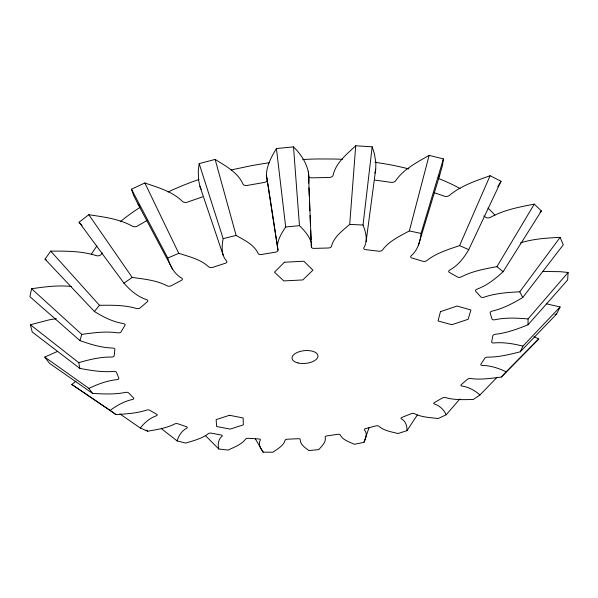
<?xml version="1.0" encoding="UTF-8"?>
<svg xmlns="http://www.w3.org/2000/svg" width="598" height="598" viewBox="0 0 598 598"><rect width="100%" height="100%" fill="white"/><g stroke="black" fill="none" stroke-linecap="round" stroke-linejoin="round"><path stroke-width="0.9" d="M546.572 303.859L560.117 306.931L522.936 346.115C513.443 343.753 503.591 342.019 493.776 342.968A2.519 1.196 -10.7 0 1 491.676 341.899L492.834 335.799A2.542 1.218 -10.8 0 1 495.465 334.245C506.775 333.034 517.532 328.96 528.034 324.811L528.056 318.936L568.1 272.456L560.162 271.679L542.416 271.462M308.68 183.138C310.549 169.099 303.283 156.444 293.498 146.884L276.433 148.543C271.455 156.691 266.611 165.616 266.387 175.386L277.988 250.106A2.915 1.674 -4.9 0 1 275.529 252.147L261.67 254.471A2.915 1.667 -4.4 0 1 258.149 253.44C254.015 244.507 244.193 240.142 236.12 235.425L223.159 238.632C221.738 246.077 221.088 255.099 226.627 261.087A2.9 1.645 -3 0 1 225.184 263.307L212.694 267.351A2.893 1.63 -2.6 0 1 208.754 266.88C200.554 259.285 189.147 256.639 178.772 253.335L167.769 258.044C170.101 265.946 174.31 273.981 181.725 278.16A2.855 1.577 -1.5 0 1 181.373 280.387L171.222 285.747A2.841 1.562 -1.2 0 1 167.208 285.837C156.444 280.23 144.043 279.064 132.195 277.435L123.958 283.16L79.071 222.232L88.803 214.712C103.611 216.984 119.122 218.786 132.412 226.186A3.491 2.063 0.6 0 0 137.331 226.111L147.213 220.438M434.028 192.646L444.628 196.256A3.491 2.056 -11.8 0 0 449.464 195.382C461.095 185.567 475.978 180.813 490.076 175.737L501.034 181.239L468.742 249.643L459.585 245.606C448.261 249.493 436.316 253.029 426.815 260.593A2.841 1.555 -10 0 1 422.861 261.281L411.895 257.977A2.855 1.577 -9.7 0 1 411.132 255.854C417.621 250.33 420.237 241.644 421.037 233.429L409.353 230.925C399.793 236.165 389.096 240.964 382.488 249.994A2.885 1.63 -8.7 0 1 378.706 251.212L365.692 249.65A2.9 1.637 -8.2 0 1 363.853 247.751C368.159 240.822 365.834 232.084 363.031 225.035L372.173 146.816L355.713 145.77C346.81 154.157 335.889 162.723 333.101 175.244A3.588 2.243 -7.5 0 1 329.079 177.479L311.82 177.838A3.588 2.25 -6.7 0 1 308.366 175.752M363.031 225.035L349.71 224.392C342.676 230.574 333.856 236.741 331.479 246.316A2.915 1.667 -6.9 0 1 328.212 248.006L314.174 248.387A2.915 1.674 -6.3 0 1 311.379 246.862L308.419 171.305M366.111 241.532L375.716 169.197L375.873 162.559L374.303 153.335L372.173 146.816M568.1 272.456L567.652 279.954L528.034 324.811M349.71 224.392L355.713 145.77M277.315 246.877C277.614 239.506 281.665 232.943 285.687 226.993L276.433 148.543M266.387 175.386L267.276 179.744A3.588 2.25 -4.5 0 1 264.279 182.45L247.266 185.425A3.588 2.243 -3.8 0 1 242.893 184.005C237.802 172.254 225.453 165.938 215.131 159.419L199.171 163.613L198.304 170.423L198.506 179.789L199.904 186.27L223.241 255.413M375.081 180.11L390.995 182.345A3.551 2.175 -10 0 0 395.652 180.753C403.71 168.965 417.112 162.364 429.132 155.368L443.41 158.904L442.453 165.556L439.799 174.773L418.443 245.232M374.886 173.166L375.716 169.197M71.611 286.509C58.275 285.022 44.798 286.808 31.597 288.744L29.9 296.668L79.923 340.591C90.41 344.328 101.271 347.707 112.484 348.036A2.631 1.308 -0.1 0 1 114.853 349.464L114.188 355.765A2.609 1.286 -0.1 0 1 111.564 357.043C100.389 356.864 89.408 359.6 78.734 362.657L30.386 324.751L49.425 319.788L56.302 318.682M409.353 230.925L429.132 155.368M79.923 340.591L81.769 334.409L31.597 288.744M421.037 233.429L443.41 158.904M417.262 415.094L406.954 430.665L398.006 433.528C391.406 431.786 383.938 430.822 378.669 426.127A2.205 0.949 -7.1 0 0 375.798 425.911L365.812 428.534A2.198 0.949 -6.8 0 0 364.421 429.872C367.748 433.333 365.782 438.655 363.92 442.363L354.382 444.292C349.344 441.922 342.818 440.173 340.15 434.843A2.183 0.934 -6.2 0 0 337.608 434.312L327.136 435.89A2.183 0.934 -5.9 0 0 325.2 437.086C326.456 442.109 321.739 446.205 318.734 449.606L308.942 450.563C305.346 447.805 299.949 444.68 300.233 439.515A2.183 0.934 -5.3 0 0 298.11 438.715L287.533 439.194A2.183 0.934 -5 0 0 285.134 440.203C283.519 445.951 277.442 448.926 272.942 452.23L263.217 452.17C260.676 448.889 257.76 444.03 260.369 440.008A2.198 0.949 -4.3 0 0 258.747 438.962L248.454 438.312A2.205 0.949 -4.1 0 0 245.673 439.082C241.383 444.703 234.237 447.095 228.077 450.085L218.756 448.993C217.62 444.576 218.24 439.186 222.052 436.211A2.235 0.972 -3.4 0 0 221.006 434.963L211.4 433.176A2.243 0.979 -3.2 0 0 208.328 433.662C201.81 438.73 193.49 440.636 185.754 443.081L177.195 440.95C178.533 435.636 181.882 430.665 186.83 428.108A2.28 1.009 -2.6 0 0 186.434 426.71L177.957 423.795A2.302 1.017 -2.4 0 0 174.706 423.952C166.349 428.243 156.855 429.528 147.721 431.203L140.328 428.041L119.966 413.958M363.92 442.363L369.026 427.742M459.585 245.606L490.076 175.737M533.962 336.569L538.746 338.991L506.207 371.829C498.739 368.256 490.637 365.572 482.287 365.423A2.429 1.121 -10.1 0 1 480.934 364.137L484.739 358.337A2.452 1.144 -10.3 0 1 487.751 357.126C498.792 357.23 509.623 354.457 520.267 351.788L522.936 346.115M438.655 177.18L439.799 174.773M520.267 351.788L556.581 314.047L560.117 306.931M497.798 186.726L501.034 181.239M468.742 249.643C464.055 257.783 457.978 265.564 449.621 270.169A2.796 1.495 -10.6 0 0 449.315 272.344L457.5 277.016A2.781 1.473 -10.8 0 0 461.312 276.874C472.345 271.096 484.821 268.921 496.938 266.633L534.291 204.127L541.377 210.937L503.068 271.746C495.376 278.855 486.907 285.53 476.972 289.17A2.721 1.405 -11.1 0 0 475.709 291.241L480.74 296.832A2.698 1.375 -11.1 0 0 484.148 297.176C495.563 293.207 507.792 292.444 519.767 291.809L560.124 237.369L563.286 244.814L522.742 297.52C513.159 303.201 503.15 308.613 492.206 311.095A2.631 1.308 -11.1 0 0 490.151 312.948L491.99 319.003A2.609 1.286 -11.1 0 0 494.8 319.758C505.721 317.426 517.008 317.994 528.056 318.936M81.769 334.409C93.654 332.727 105.801 331.113 117.776 332.817A2.698 1.375 -0.1 0 0 121.058 331.823L124.952 325.357A2.721 1.405 -0.1 0 0 123.315 323.563C112.88 321.911 103.297 316.992 94.402 311.491L45.044 259.173L50.718 251.115C65.9 251.093 81.507 250.913 96.114 255.6A3.394 1.921 1.6 0 0 100.681 254.868L102.609 253.021M140.328 428.041C144.447 422.629 149.896 418.039 156.37 415.782A2.347 1.061 -1.8 0 0 156.698 414.287L149.799 410.295A2.37 1.076 -1.6 0 0 146.503 410.093C136.695 413.427 126.2 413.876 115.952 414.549L71.797 384.432L76.043 381.135M94.402 311.491L99.455 305.286C111.789 305.197 124.451 304.92 136.389 308.471A2.781 1.473 -0.4 0 0 140.164 307.88L147.325 301.713A2.796 1.495 -0.6 0 0 146.615 299.635C137.54 296.728 130.102 290.254 123.958 283.16M406.954 430.665C407.231 426.12 405.616 420.94 401.31 418.75A2.235 0.972 -7.7 0 1 402.095 417.322L411.185 413.719A2.243 0.979 -8 0 1 414.294 413.599C421.65 417.314 430.171 417.583 438.222 418.495L446.22 414.75L459.929 398.926M497.14 377.233L479.947 394.964C474.894 390.449 468.675 387.003 461.903 386.039A2.347 1.054 -9.4 0 1 461.305 384.626L467.322 379.379A2.37 1.076 -9.6 0 1 470.514 378.541C480.77 379.932 491.145 378.347 501.326 377.024L506.207 371.829M538.746 338.991L501.326 377.024M540.076 212.155L541.377 210.937M71.797 384.432L110.167 410.385C116.834 405.437 124.287 401.243 132.464 399.471A2.429 1.121 -1.1 0 0 133.556 397.954L128.72 392.991A2.452 1.144 -0.9 0 0 125.535 392.385C114.711 394.62 103.544 393.985 92.585 393.417L49.567 363.375L44.745 357.073L57.475 351.445M479.947 394.964L473.295 399.501C464.018 399.621 454.473 400.182 445.458 397.588A2.302 1.017 -8.8 0 0 442.236 398.059L434.462 402.551A2.28 1.009 -8.6 0 0 434.35 404.001C439.68 405.556 443.903 409.787 446.22 414.75M172.545 269.137L138.018 204.082L133.675 195.546L131.478 189.192L144.836 182.973C157.962 187.533 172.374 191.427 182.51 201.459A3.551 2.175 -1.2 0 0 187.383 202.124L202.595 196.862M44.745 357.073L88.893 388.364C97.773 384.208 107.117 380.605 116.946 379.64A2.519 1.196 -0.5 0 0 118.815 378.19L116.52 372.419A2.542 1.218 -0.4 0 0 113.642 371.403C102.31 372.397 90.971 370.468 79.863 368.42L32.247 332.032L30.386 324.751M520.469 242.878C533.259 238.849 546.811 238.011 560.124 237.369M554.929 314.481L556.581 314.047M534.291 204.127C519.393 207.028 504.039 209.861 490.614 217.261A3.394 1.921 -12.8 0 1 485.995 217.418L483.76 215.983M285.687 226.993L299.463 225.655C304.539 230.723 309.749 236.389 311.431 243.558M45.044 259.173L46.547 260.115M146.211 430.149L147.721 431.203M110.167 410.385L115.952 414.549M161.325 428.631L177.195 440.95M496.938 266.633L503.068 271.746M205.398 435.561L218.756 448.993M50.718 251.115L99.455 305.286M79.071 222.232L82.083 225.633M138.018 204.082L139.596 206.228M88.893 388.364L92.585 393.417M88.803 214.712L132.195 277.435M255.286 438.82L263.217 452.17M131.478 189.192L167.769 258.044M519.767 291.809L522.742 297.52M144.836 182.973L178.772 253.335M199.904 186.27L201.16 189.26M199.171 163.613L223.159 238.632M215.131 159.419L236.12 235.425M78.734 362.657L79.863 368.42M267.276 179.744L267.553 181.568M267.837 183.399L275.342 232.742M275.626 234.573L277.988 250.106M293.498 146.884L299.463 225.655M308.874 187.757L309.226 196.069M309.465 201.608L309.854 210.847M310.048 215.459L310.437 224.699M310.676 230.237L311.065 239.477M311.259 244.089L311.379 246.862M91.479 254.09A218.636 118.703 -5.6 0 1 96.913 246.032M120.28 221.738A218.636 118.703 -5.6 0 1 139.902 207.461M168.038 191.995A218.636 118.703 -5.6 0 1 199.059 179.422M231.022 170.071A218.636 118.703 -5.6 0 1 234.573 169.219L250.809 165.803A218.636 118.703 -5.6 0 1 269.1 162.798M302.752 159.509A218.636 118.703 -5.6 0 1 317.665 158.963L334.297 159.023A218.636 118.703 -5.6 0 1 342.519 159.315M374.968 162.305A218.636 118.703 -5.6 0 1 408.883 168.942M438.775 178.593A218.636 118.703 -5.6 0 1 460.064 188.519M487.931 208.074A218.636 118.703 -5.6 0 1 494.92 215.101M440.457 311.655L438.057 320.976L451.826 324.707L468.122 319.302L470.925 309.973L457.029 306.056L440.457 311.655M284.409 262.23L274.475 272.195L283.803 280.925L302.782 279.931L312.911 270.199L303.874 261.229L284.409 262.23M229.468 415.281L216.132 419.624L216.648 426.524L230.178 429.095L243.341 424.879L243.147 417.972L229.468 415.281M298.013 362.956A13.036 6.399 -5.6 0 0 317.972 356.341A13.036 6.399 -5.6 0 0 299 351.774A13.036 6.399 -5.6 0 0 298.013 362.956"/></g></svg>
